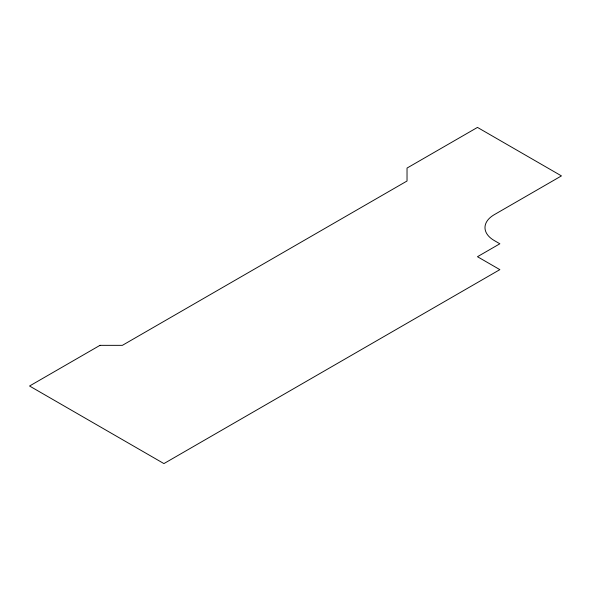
<?xml version="1.0" encoding="UTF-8"?>
<svg xmlns="http://www.w3.org/2000/svg" width="591" height="591" viewBox="0 0 591 591"><rect width="100%" height="100%" fill="white"/><g stroke="black" fill="none" stroke-linecap="round" stroke-linejoin="round"><path stroke-width="0.89" d="M99.99 345.343L29.55 386.012L163.921 463.588L499.86 269.636L477.469 256.708L499.86 243.78L494.261 240.544A31.67 18.284 0 0 1 494.261 214.688L561.45 175.896L477.469 127.412L407.029 168.073L407.029 181.009L122.381 345.343L99.99 345.343"/></g></svg>
